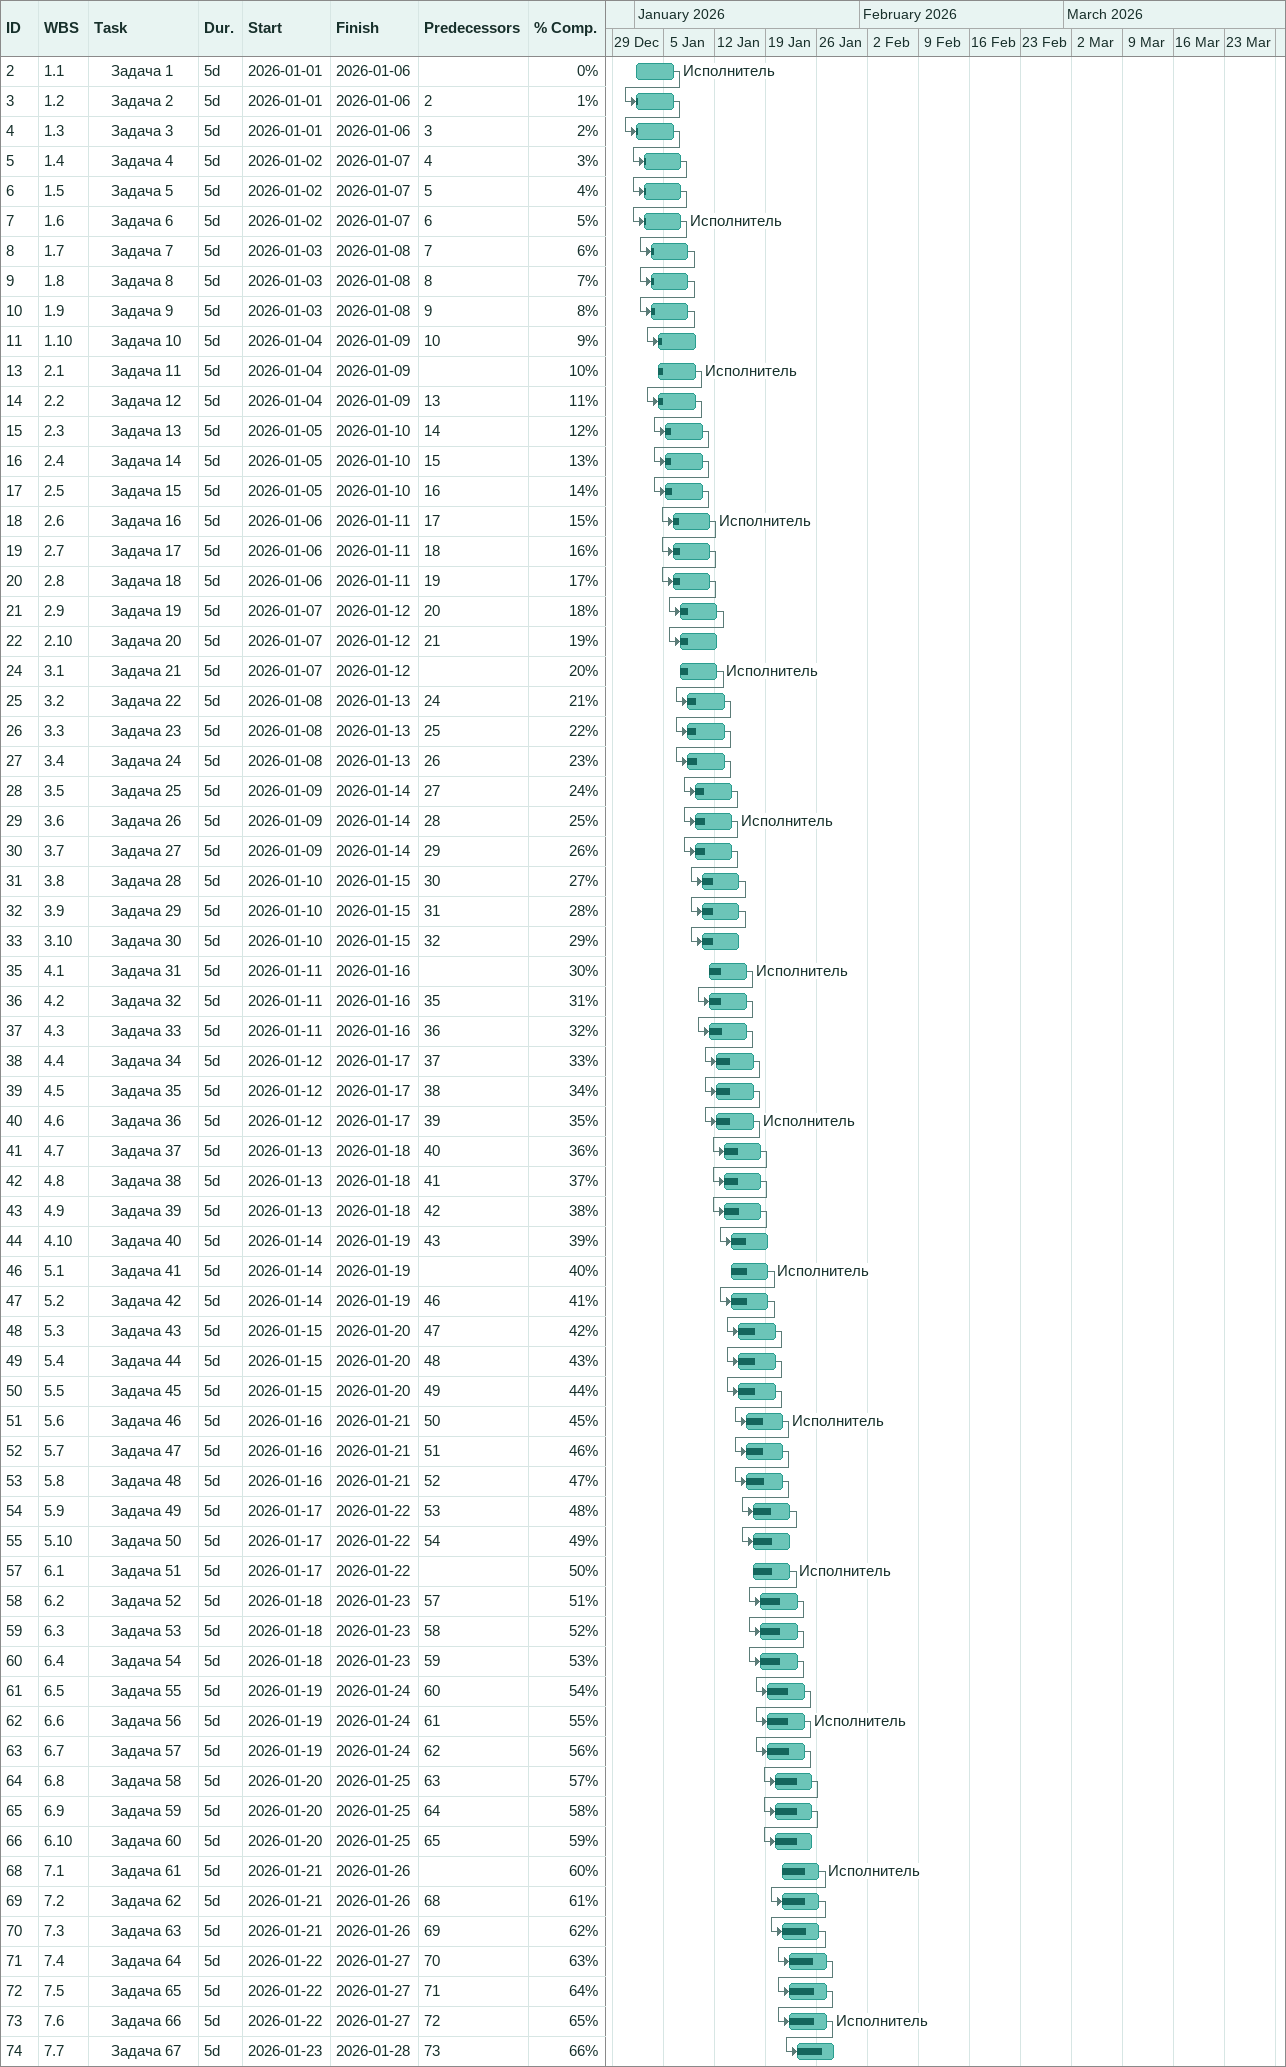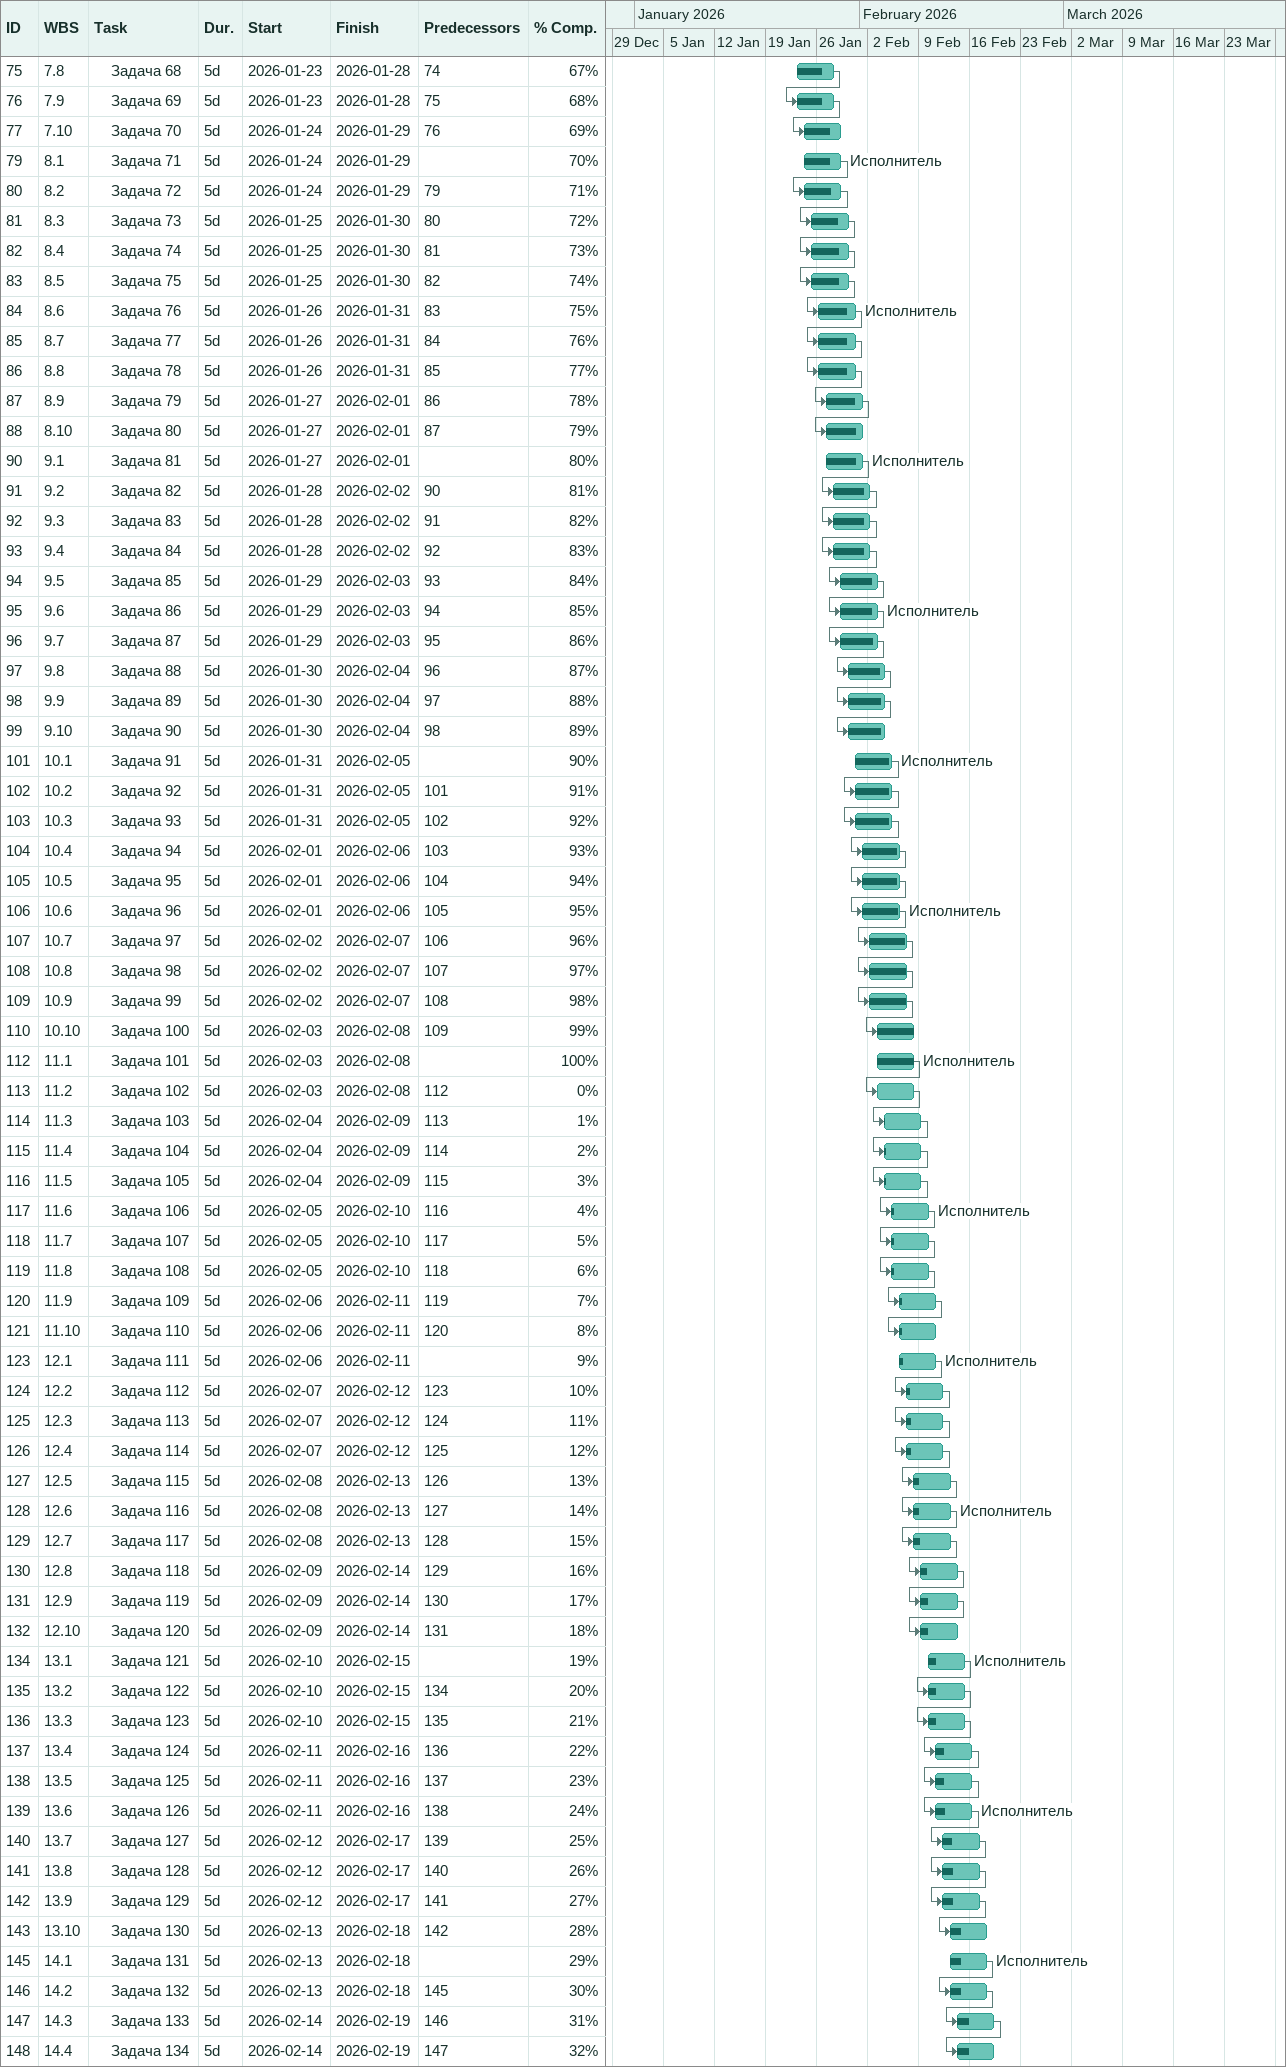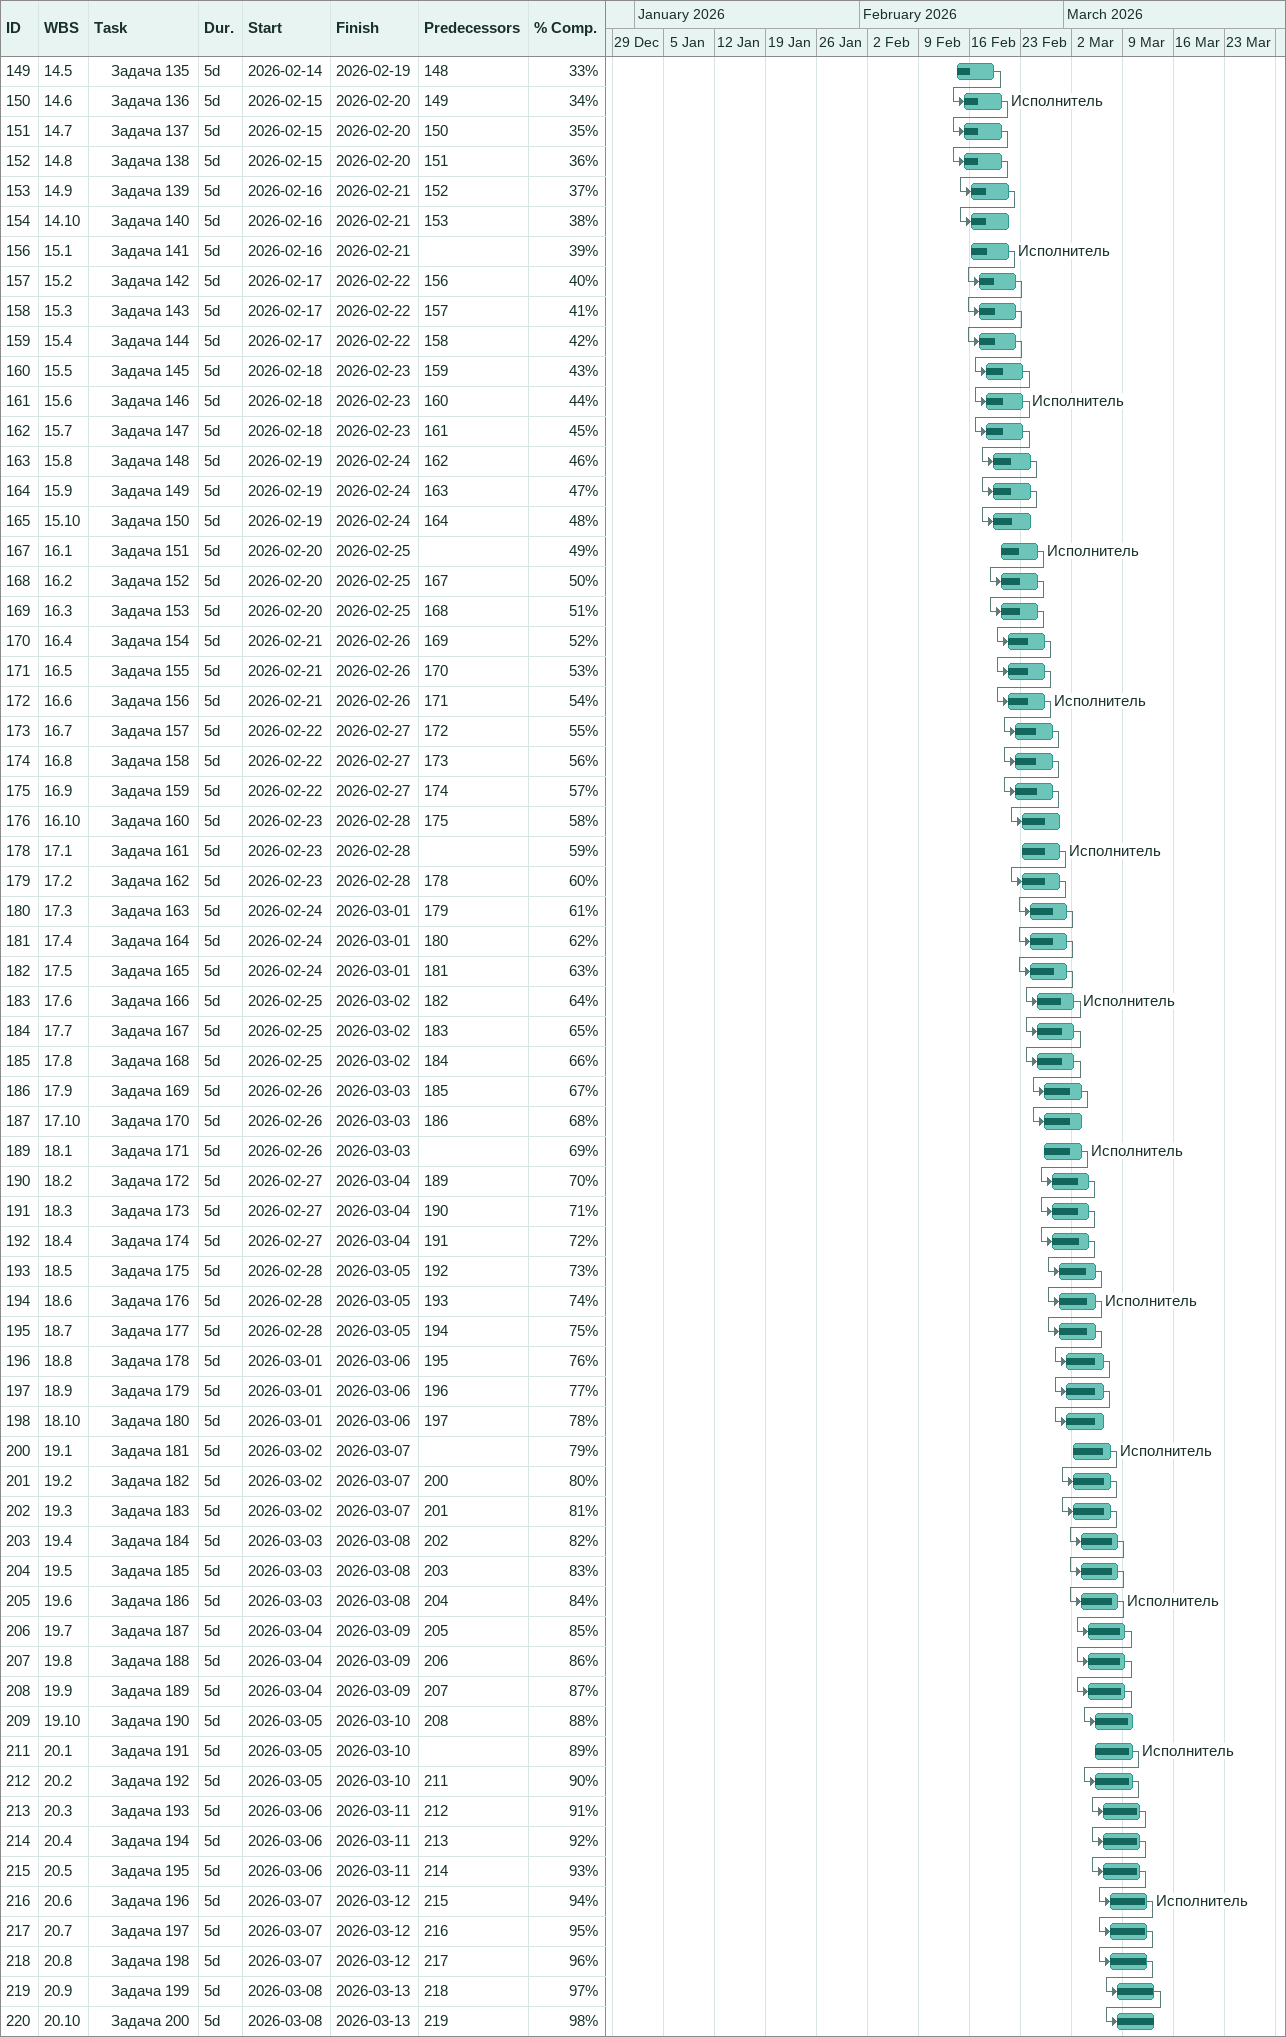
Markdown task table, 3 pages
| ID | WBS | Task | Duration | Start | Finish | Predecessors | Resources | % complete |
|---|---|---|---|---|---|---|---|---|
| 2 | 1.1 | Задача 1 | 5d | 2026-01-01 | 2026-01-06 |  | Исполнитель | 0 |
| 3 | 1.2 | Задача 2 | 5d | 2026-01-01 | 2026-01-06 | 2 |  | 1 |
| 4 | 1.3 | Задача 3 | 5d | 2026-01-01 | 2026-01-06 | 3 |  | 2 |
| 5 | 1.4 | Задача 4 | 5d | 2026-01-02 | 2026-01-07 | 4 |  | 3 |
| 6 | 1.5 | Задача 5 | 5d | 2026-01-02 | 2026-01-07 | 5 |  | 4 |
| 7 | 1.6 | Задача 6 | 5d | 2026-01-02 | 2026-01-07 | 6 | Исполнитель | 5 |
| 8 | 1.7 | Задача 7 | 5d | 2026-01-03 | 2026-01-08 | 7 |  | 6 |
| 9 | 1.8 | Задача 8 | 5d | 2026-01-03 | 2026-01-08 | 8 |  | 7 |
| 10 | 1.9 | Задача 9 | 5d | 2026-01-03 | 2026-01-08 | 9 |  | 8 |
| 11 | 1.10 | Задача 10 | 5d | 2026-01-04 | 2026-01-09 | 10 |  | 9 |
| 13 | 2.1 | Задача 11 | 5d | 2026-01-04 | 2026-01-09 |  | Исполнитель | 10 |
| 14 | 2.2 | Задача 12 | 5d | 2026-01-04 | 2026-01-09 | 13 |  | 11 |
| 15 | 2.3 | Задача 13 | 5d | 2026-01-05 | 2026-01-10 | 14 |  | 12 |
| 16 | 2.4 | Задача 14 | 5d | 2026-01-05 | 2026-01-10 | 15 |  | 13 |
| 17 | 2.5 | Задача 15 | 5d | 2026-01-05 | 2026-01-10 | 16 |  | 14 |
| 18 | 2.6 | Задача 16 | 5d | 2026-01-06 | 2026-01-11 | 17 | Исполнитель | 15 |
| 19 | 2.7 | Задача 17 | 5d | 2026-01-06 | 2026-01-11 | 18 |  | 16 |
| 20 | 2.8 | Задача 18 | 5d | 2026-01-06 | 2026-01-11 | 19 |  | 17 |
| 21 | 2.9 | Задача 19 | 5d | 2026-01-07 | 2026-01-12 | 20 |  | 18 |
| 22 | 2.10 | Задача 20 | 5d | 2026-01-07 | 2026-01-12 | 21 |  | 19 |
| 24 | 3.1 | Задача 21 | 5d | 2026-01-07 | 2026-01-12 |  | Исполнитель | 20 |
| 25 | 3.2 | Задача 22 | 5d | 2026-01-08 | 2026-01-13 | 24 |  | 21 |
| 26 | 3.3 | Задача 23 | 5d | 2026-01-08 | 2026-01-13 | 25 |  | 22 |
| 27 | 3.4 | Задача 24 | 5d | 2026-01-08 | 2026-01-13 | 26 |  | 23 |
| 28 | 3.5 | Задача 25 | 5d | 2026-01-09 | 2026-01-14 | 27 |  | 24 |
| 29 | 3.6 | Задача 26 | 5d | 2026-01-09 | 2026-01-14 | 28 | Исполнитель | 25 |
| 30 | 3.7 | Задача 27 | 5d | 2026-01-09 | 2026-01-14 | 29 |  | 26 |
| 31 | 3.8 | Задача 28 | 5d | 2026-01-10 | 2026-01-15 | 30 |  | 27 |
| 32 | 3.9 | Задача 29 | 5d | 2026-01-10 | 2026-01-15 | 31 |  | 28 |
| 33 | 3.10 | Задача 30 | 5d | 2026-01-10 | 2026-01-15 | 32 |  | 29 |
| 35 | 4.1 | Задача 31 | 5d | 2026-01-11 | 2026-01-16 |  | Исполнитель | 30 |
| 36 | 4.2 | Задача 32 | 5d | 2026-01-11 | 2026-01-16 | 35 |  | 31 |
| 37 | 4.3 | Задача 33 | 5d | 2026-01-11 | 2026-01-16 | 36 |  | 32 |
| 38 | 4.4 | Задача 34 | 5d | 2026-01-12 | 2026-01-17 | 37 |  | 33 |
| 39 | 4.5 | Задача 35 | 5d | 2026-01-12 | 2026-01-17 | 38 |  | 34 |
| 40 | 4.6 | Задача 36 | 5d | 2026-01-12 | 2026-01-17 | 39 | Исполнитель | 35 |
| 41 | 4.7 | Задача 37 | 5d | 2026-01-13 | 2026-01-18 | 40 |  | 36 |
| 42 | 4.8 | Задача 38 | 5d | 2026-01-13 | 2026-01-18 | 41 |  | 37 |
| 43 | 4.9 | Задача 39 | 5d | 2026-01-13 | 2026-01-18 | 42 |  | 38 |
| 44 | 4.10 | Задача 40 | 5d | 2026-01-14 | 2026-01-19 | 43 |  | 39 |
| 46 | 5.1 | Задача 41 | 5d | 2026-01-14 | 2026-01-19 |  | Исполнитель | 40 |
| 47 | 5.2 | Задача 42 | 5d | 2026-01-14 | 2026-01-19 | 46 |  | 41 |
| 48 | 5.3 | Задача 43 | 5d | 2026-01-15 | 2026-01-20 | 47 |  | 42 |
| 49 | 5.4 | Задача 44 | 5d | 2026-01-15 | 2026-01-20 | 48 |  | 43 |
| 50 | 5.5 | Задача 45 | 5d | 2026-01-15 | 2026-01-20 | 49 |  | 44 |
| 51 | 5.6 | Задача 46 | 5d | 2026-01-16 | 2026-01-21 | 50 | Исполнитель | 45 |
| 52 | 5.7 | Задача 47 | 5d | 2026-01-16 | 2026-01-21 | 51 |  | 46 |
| 53 | 5.8 | Задача 48 | 5d | 2026-01-16 | 2026-01-21 | 52 |  | 47 |
| 54 | 5.9 | Задача 49 | 5d | 2026-01-17 | 2026-01-22 | 53 |  | 48 |
| 55 | 5.10 | Задача 50 | 5d | 2026-01-17 | 2026-01-22 | 54 |  | 49 |
| 57 | 6.1 | Задача 51 | 5d | 2026-01-17 | 2026-01-22 |  | Исполнитель | 50 |
| 58 | 6.2 | Задача 52 | 5d | 2026-01-18 | 2026-01-23 | 57 |  | 51 |
| 59 | 6.3 | Задача 53 | 5d | 2026-01-18 | 2026-01-23 | 58 |  | 52 |
| 60 | 6.4 | Задача 54 | 5d | 2026-01-18 | 2026-01-23 | 59 |  | 53 |
| 61 | 6.5 | Задача 55 | 5d | 2026-01-19 | 2026-01-24 | 60 |  | 54 |
| 62 | 6.6 | Задача 56 | 5d | 2026-01-19 | 2026-01-24 | 61 | Исполнитель | 55 |
| 63 | 6.7 | Задача 57 | 5d | 2026-01-19 | 2026-01-24 | 62 |  | 56 |
| 64 | 6.8 | Задача 58 | 5d | 2026-01-20 | 2026-01-25 | 63 |  | 57 |
| 65 | 6.9 | Задача 59 | 5d | 2026-01-20 | 2026-01-25 | 64 |  | 58 |
| 66 | 6.10 | Задача 60 | 5d | 2026-01-20 | 2026-01-25 | 65 |  | 59 |
| 68 | 7.1 | Задача 61 | 5d | 2026-01-21 | 2026-01-26 |  | Исполнитель | 60 |
| 69 | 7.2 | Задача 62 | 5d | 2026-01-21 | 2026-01-26 | 68 |  | 61 |
| 70 | 7.3 | Задача 63 | 5d | 2026-01-21 | 2026-01-26 | 69 |  | 62 |
| 71 | 7.4 | Задача 64 | 5d | 2026-01-22 | 2026-01-27 | 70 |  | 63 |
| 72 | 7.5 | Задача 65 | 5d | 2026-01-22 | 2026-01-27 | 71 |  | 64 |
| 73 | 7.6 | Задача 66 | 5d | 2026-01-22 | 2026-01-27 | 72 | Исполнитель | 65 |
| 74 | 7.7 | Задача 67 | 5d | 2026-01-23 | 2026-01-28 | 73 |  | 66 |
| 75 | 7.8 | Задача 68 | 5d | 2026-01-23 | 2026-01-28 | 74 |  | 67 |
| 76 | 7.9 | Задача 69 | 5d | 2026-01-23 | 2026-01-28 | 75 |  | 68 |
| 77 | 7.10 | Задача 70 | 5d | 2026-01-24 | 2026-01-29 | 76 |  | 69 |
| 79 | 8.1 | Задача 71 | 5d | 2026-01-24 | 2026-01-29 |  | Исполнитель | 70 |
| 80 | 8.2 | Задача 72 | 5d | 2026-01-24 | 2026-01-29 | 79 |  | 71 |
| 81 | 8.3 | Задача 73 | 5d | 2026-01-25 | 2026-01-30 | 80 |  | 72 |
| 82 | 8.4 | Задача 74 | 5d | 2026-01-25 | 2026-01-30 | 81 |  | 73 |
| 83 | 8.5 | Задача 75 | 5d | 2026-01-25 | 2026-01-30 | 82 |  | 74 |
| 84 | 8.6 | Задача 76 | 5d | 2026-01-26 | 2026-01-31 | 83 | Исполнитель | 75 |
| 85 | 8.7 | Задача 77 | 5d | 2026-01-26 | 2026-01-31 | 84 |  | 76 |
| 86 | 8.8 | Задача 78 | 5d | 2026-01-26 | 2026-01-31 | 85 |  | 77 |
| 87 | 8.9 | Задача 79 | 5d | 2026-01-27 | 2026-02-01 | 86 |  | 78 |
| 88 | 8.10 | Задача 80 | 5d | 2026-01-27 | 2026-02-01 | 87 |  | 79 |
| 90 | 9.1 | Задача 81 | 5d | 2026-01-27 | 2026-02-01 |  | Исполнитель | 80 |
| 91 | 9.2 | Задача 82 | 5d | 2026-01-28 | 2026-02-02 | 90 |  | 81 |
| 92 | 9.3 | Задача 83 | 5d | 2026-01-28 | 2026-02-02 | 91 |  | 82 |
| 93 | 9.4 | Задача 84 | 5d | 2026-01-28 | 2026-02-02 | 92 |  | 83 |
| 94 | 9.5 | Задача 85 | 5d | 2026-01-29 | 2026-02-03 | 93 |  | 84 |
| 95 | 9.6 | Задача 86 | 5d | 2026-01-29 | 2026-02-03 | 94 | Исполнитель | 85 |
| 96 | 9.7 | Задача 87 | 5d | 2026-01-29 | 2026-02-03 | 95 |  | 86 |
| 97 | 9.8 | Задача 88 | 5d | 2026-01-30 | 2026-02-04 | 96 |  | 87 |
| 98 | 9.9 | Задача 89 | 5d | 2026-01-30 | 2026-02-04 | 97 |  | 88 |
| 99 | 9.10 | Задача 90 | 5d | 2026-01-30 | 2026-02-04 | 98 |  | 89 |
| 101 | 10.1 | Задача 91 | 5d | 2026-01-31 | 2026-02-05 |  | Исполнитель | 90 |
| 102 | 10.2 | Задача 92 | 5d | 2026-01-31 | 2026-02-05 | 101 |  | 91 |
| 103 | 10.3 | Задача 93 | 5d | 2026-01-31 | 2026-02-05 | 102 |  | 92 |
| 104 | 10.4 | Задача 94 | 5d | 2026-02-01 | 2026-02-06 | 103 |  | 93 |
| 105 | 10.5 | Задача 95 | 5d | 2026-02-01 | 2026-02-06 | 104 |  | 94 |
| 106 | 10.6 | Задача 96 | 5d | 2026-02-01 | 2026-02-06 | 105 | Исполнитель | 95 |
| 107 | 10.7 | Задача 97 | 5d | 2026-02-02 | 2026-02-07 | 106 |  | 96 |
| 108 | 10.8 | Задача 98 | 5d | 2026-02-02 | 2026-02-07 | 107 |  | 97 |
| 109 | 10.9 | Задача 99 | 5d | 2026-02-02 | 2026-02-07 | 108 |  | 98 |
| 110 | 10.10 | Задача 100 | 5d | 2026-02-03 | 2026-02-08 | 109 |  | 99 |
| 112 | 11.1 | Задача 101 | 5d | 2026-02-03 | 2026-02-08 |  | Исполнитель | 100 |
| 113 | 11.2 | Задача 102 | 5d | 2026-02-03 | 2026-02-08 | 112 |  | 0 |
| 114 | 11.3 | Задача 103 | 5d | 2026-02-04 | 2026-02-09 | 113 |  | 1 |
| 115 | 11.4 | Задача 104 | 5d | 2026-02-04 | 2026-02-09 | 114 |  | 2 |
| 116 | 11.5 | Задача 105 | 5d | 2026-02-04 | 2026-02-09 | 115 |  | 3 |
| 117 | 11.6 | Задача 106 | 5d | 2026-02-05 | 2026-02-10 | 116 | Исполнитель | 4 |
| 118 | 11.7 | Задача 107 | 5d | 2026-02-05 | 2026-02-10 | 117 |  | 5 |
| 119 | 11.8 | Задача 108 | 5d | 2026-02-05 | 2026-02-10 | 118 |  | 6 |
| 120 | 11.9 | Задача 109 | 5d | 2026-02-06 | 2026-02-11 | 119 |  | 7 |
| 121 | 11.10 | Задача 110 | 5d | 2026-02-06 | 2026-02-11 | 120 |  | 8 |
| 123 | 12.1 | Задача 111 | 5d | 2026-02-06 | 2026-02-11 |  | Исполнитель | 9 |
| 124 | 12.2 | Задача 112 | 5d | 2026-02-07 | 2026-02-12 | 123 |  | 10 |
| 125 | 12.3 | Задача 113 | 5d | 2026-02-07 | 2026-02-12 | 124 |  | 11 |
| 126 | 12.4 | Задача 114 | 5d | 2026-02-07 | 2026-02-12 | 125 |  | 12 |
| 127 | 12.5 | Задача 115 | 5d | 2026-02-08 | 2026-02-13 | 126 |  | 13 |
| 128 | 12.6 | Задача 116 | 5d | 2026-02-08 | 2026-02-13 | 127 | Исполнитель | 14 |
| 129 | 12.7 | Задача 117 | 5d | 2026-02-08 | 2026-02-13 | 128 |  | 15 |
| 130 | 12.8 | Задача 118 | 5d | 2026-02-09 | 2026-02-14 | 129 |  | 16 |
| 131 | 12.9 | Задача 119 | 5d | 2026-02-09 | 2026-02-14 | 130 |  | 17 |
| 132 | 12.10 | Задача 120 | 5d | 2026-02-09 | 2026-02-14 | 131 |  | 18 |
| 134 | 13.1 | Задача 121 | 5d | 2026-02-10 | 2026-02-15 |  | Исполнитель | 19 |
| 135 | 13.2 | Задача 122 | 5d | 2026-02-10 | 2026-02-15 | 134 |  | 20 |
| 136 | 13.3 | Задача 123 | 5d | 2026-02-10 | 2026-02-15 | 135 |  | 21 |
| 137 | 13.4 | Задача 124 | 5d | 2026-02-11 | 2026-02-16 | 136 |  | 22 |
| 138 | 13.5 | Задача 125 | 5d | 2026-02-11 | 2026-02-16 | 137 |  | 23 |
| 139 | 13.6 | Задача 126 | 5d | 2026-02-11 | 2026-02-16 | 138 | Исполнитель | 24 |
| 140 | 13.7 | Задача 127 | 5d | 2026-02-12 | 2026-02-17 | 139 |  | 25 |
| 141 | 13.8 | Задача 128 | 5d | 2026-02-12 | 2026-02-17 | 140 |  | 26 |
| 142 | 13.9 | Задача 129 | 5d | 2026-02-12 | 2026-02-17 | 141 |  | 27 |
| 143 | 13.10 | Задача 130 | 5d | 2026-02-13 | 2026-02-18 | 142 |  | 28 |
| 145 | 14.1 | Задача 131 | 5d | 2026-02-13 | 2026-02-18 |  | Исполнитель | 29 |
| 146 | 14.2 | Задача 132 | 5d | 2026-02-13 | 2026-02-18 | 145 |  | 30 |
| 147 | 14.3 | Задача 133 | 5d | 2026-02-14 | 2026-02-19 | 146 |  | 31 |
| 148 | 14.4 | Задача 134 | 5d | 2026-02-14 | 2026-02-19 | 147 |  | 32 |
| 149 | 14.5 | Задача 135 | 5d | 2026-02-14 | 2026-02-19 | 148 |  | 33 |
| 150 | 14.6 | Задача 136 | 5d | 2026-02-15 | 2026-02-20 | 149 | Исполнитель | 34 |
| 151 | 14.7 | Задача 137 | 5d | 2026-02-15 | 2026-02-20 | 150 |  | 35 |
| 152 | 14.8 | Задача 138 | 5d | 2026-02-15 | 2026-02-20 | 151 |  | 36 |
| 153 | 14.9 | Задача 139 | 5d | 2026-02-16 | 2026-02-21 | 152 |  | 37 |
| 154 | 14.10 | Задача 140 | 5d | 2026-02-16 | 2026-02-21 | 153 |  | 38 |
| 156 | 15.1 | Задача 141 | 5d | 2026-02-16 | 2026-02-21 |  | Исполнитель | 39 |
| 157 | 15.2 | Задача 142 | 5d | 2026-02-17 | 2026-02-22 | 156 |  | 40 |
| 158 | 15.3 | Задача 143 | 5d | 2026-02-17 | 2026-02-22 | 157 |  | 41 |
| 159 | 15.4 | Задача 144 | 5d | 2026-02-17 | 2026-02-22 | 158 |  | 42 |
| 160 | 15.5 | Задача 145 | 5d | 2026-02-18 | 2026-02-23 | 159 |  | 43 |
| 161 | 15.6 | Задача 146 | 5d | 2026-02-18 | 2026-02-23 | 160 | Исполнитель | 44 |
| 162 | 15.7 | Задача 147 | 5d | 2026-02-18 | 2026-02-23 | 161 |  | 45 |
| 163 | 15.8 | Задача 148 | 5d | 2026-02-19 | 2026-02-24 | 162 |  | 46 |
| 164 | 15.9 | Задача 149 | 5d | 2026-02-19 | 2026-02-24 | 163 |  | 47 |
| 165 | 15.10 | Задача 150 | 5d | 2026-02-19 | 2026-02-24 | 164 |  | 48 |
| 167 | 16.1 | Задача 151 | 5d | 2026-02-20 | 2026-02-25 |  | Исполнитель | 49 |
| 168 | 16.2 | Задача 152 | 5d | 2026-02-20 | 2026-02-25 | 167 |  | 50 |
| 169 | 16.3 | Задача 153 | 5d | 2026-02-20 | 2026-02-25 | 168 |  | 51 |
| 170 | 16.4 | Задача 154 | 5d | 2026-02-21 | 2026-02-26 | 169 |  | 52 |
| 171 | 16.5 | Задача 155 | 5d | 2026-02-21 | 2026-02-26 | 170 |  | 53 |
| 172 | 16.6 | Задача 156 | 5d | 2026-02-21 | 2026-02-26 | 171 | Исполнитель | 54 |
| 173 | 16.7 | Задача 157 | 5d | 2026-02-22 | 2026-02-27 | 172 |  | 55 |
| 174 | 16.8 | Задача 158 | 5d | 2026-02-22 | 2026-02-27 | 173 |  | 56 |
| 175 | 16.9 | Задача 159 | 5d | 2026-02-22 | 2026-02-27 | 174 |  | 57 |
| 176 | 16.10 | Задача 160 | 5d | 2026-02-23 | 2026-02-28 | 175 |  | 58 |
| 178 | 17.1 | Задача 161 | 5d | 2026-02-23 | 2026-02-28 |  | Исполнитель | 59 |
| 179 | 17.2 | Задача 162 | 5d | 2026-02-23 | 2026-02-28 | 178 |  | 60 |
| 180 | 17.3 | Задача 163 | 5d | 2026-02-24 | 2026-03-01 | 179 |  | 61 |
| 181 | 17.4 | Задача 164 | 5d | 2026-02-24 | 2026-03-01 | 180 |  | 62 |
| 182 | 17.5 | Задача 165 | 5d | 2026-02-24 | 2026-03-01 | 181 |  | 63 |
| 183 | 17.6 | Задача 166 | 5d | 2026-02-25 | 2026-03-02 | 182 | Исполнитель | 64 |
| 184 | 17.7 | Задача 167 | 5d | 2026-02-25 | 2026-03-02 | 183 |  | 65 |
| 185 | 17.8 | Задача 168 | 5d | 2026-02-25 | 2026-03-02 | 184 |  | 66 |
| 186 | 17.9 | Задача 169 | 5d | 2026-02-26 | 2026-03-03 | 185 |  | 67 |
| 187 | 17.10 | Задача 170 | 5d | 2026-02-26 | 2026-03-03 | 186 |  | 68 |
| 189 | 18.1 | Задача 171 | 5d | 2026-02-26 | 2026-03-03 |  | Исполнитель | 69 |
| 190 | 18.2 | Задача 172 | 5d | 2026-02-27 | 2026-03-04 | 189 |  | 70 |
| 191 | 18.3 | Задача 173 | 5d | 2026-02-27 | 2026-03-04 | 190 |  | 71 |
| 192 | 18.4 | Задача 174 | 5d | 2026-02-27 | 2026-03-04 | 191 |  | 72 |
| 193 | 18.5 | Задача 175 | 5d | 2026-02-28 | 2026-03-05 | 192 |  | 73 |
| 194 | 18.6 | Задача 176 | 5d | 2026-02-28 | 2026-03-05 | 193 | Исполнитель | 74 |
| 195 | 18.7 | Задача 177 | 5d | 2026-02-28 | 2026-03-05 | 194 |  | 75 |
| 196 | 18.8 | Задача 178 | 5d | 2026-03-01 | 2026-03-06 | 195 |  | 76 |
| 197 | 18.9 | Задача 179 | 5d | 2026-03-01 | 2026-03-06 | 196 |  | 77 |
| 198 | 18.10 | Задача 180 | 5d | 2026-03-01 | 2026-03-06 | 197 |  | 78 |
| 200 | 19.1 | Задача 181 | 5d | 2026-03-02 | 2026-03-07 |  | Исполнитель | 79 |
| 201 | 19.2 | Задача 182 | 5d | 2026-03-02 | 2026-03-07 | 200 |  | 80 |
| 202 | 19.3 | Задача 183 | 5d | 2026-03-02 | 2026-03-07 | 201 |  | 81 |
| 203 | 19.4 | Задача 184 | 5d | 2026-03-03 | 2026-03-08 | 202 |  | 82 |
| 204 | 19.5 | Задача 185 | 5d | 2026-03-03 | 2026-03-08 | 203 |  | 83 |
| 205 | 19.6 | Задача 186 | 5d | 2026-03-03 | 2026-03-08 | 204 | Исполнитель | 84 |
| 206 | 19.7 | Задача 187 | 5d | 2026-03-04 | 2026-03-09 | 205 |  | 85 |
| 207 | 19.8 | Задача 188 | 5d | 2026-03-04 | 2026-03-09 | 206 |  | 86 |
| 208 | 19.9 | Задача 189 | 5d | 2026-03-04 | 2026-03-09 | 207 |  | 87 |
| 209 | 19.10 | Задача 190 | 5d | 2026-03-05 | 2026-03-10 | 208 |  | 88 |
| 211 | 20.1 | Задача 191 | 5d | 2026-03-05 | 2026-03-10 |  | Исполнитель | 89 |
| 212 | 20.2 | Задача 192 | 5d | 2026-03-05 | 2026-03-10 | 211 |  | 90 |
| 213 | 20.3 | Задача 193 | 5d | 2026-03-06 | 2026-03-11 | 212 |  | 91 |
| 214 | 20.4 | Задача 194 | 5d | 2026-03-06 | 2026-03-11 | 213 |  | 92 |
| 215 | 20.5 | Задача 195 | 5d | 2026-03-06 | 2026-03-11 | 214 |  | 93 |
| 216 | 20.6 | Задача 196 | 5d | 2026-03-07 | 2026-03-12 | 215 | Исполнитель | 94 |
| 217 | 20.7 | Задача 197 | 5d | 2026-03-07 | 2026-03-12 | 216 |  | 95 |
| 218 | 20.8 | Задача 198 | 5d | 2026-03-07 | 2026-03-12 | 217 |  | 96 |
| 219 | 20.9 | Задача 199 | 5d | 2026-03-08 | 2026-03-13 | 218 |  | 97 |
| 220 | 20.10 | Задача 200 | 5d | 2026-03-08 | 2026-03-13 | 219 |  | 98 |
